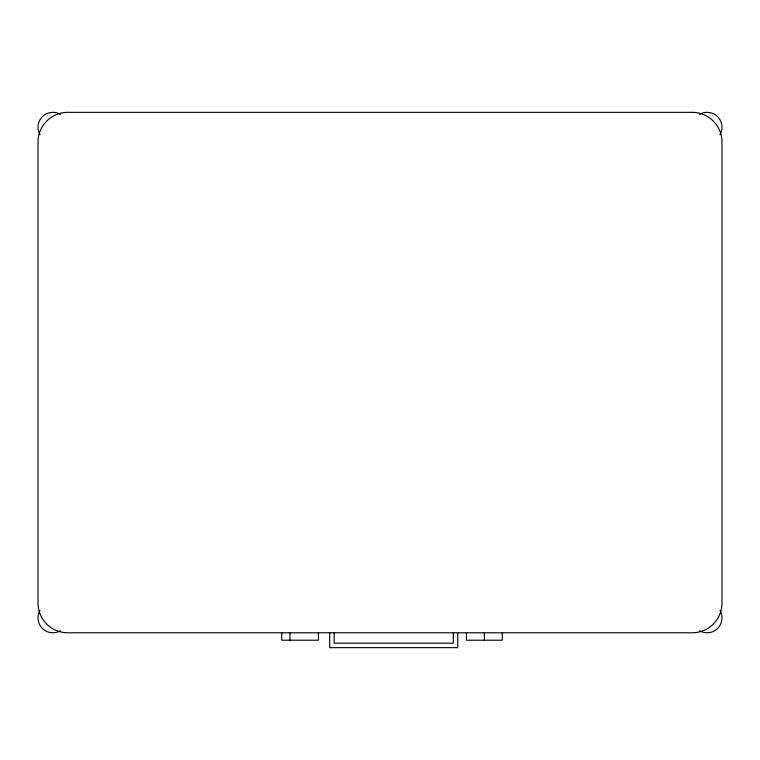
<?xml version="1.0" encoding="UTF-8"?>
<svg xmlns="http://www.w3.org/2000/svg" width="760" height="760" viewBox="0 0 760 760"><rect width="100%" height="100%" fill="white"/><g stroke="black" fill="none" stroke-linecap="round" stroke-linejoin="round"><path stroke-width="1.14" d="M502.274 632.785L502.274 640.214L466.44 640.214L466.44 632.785M484.358 632.785L484.358 640.214M457.729 632.785L457.729 647.653L329.697 647.653L329.697 632.785M453.283 632.785L453.283 643.188L334.153 643.188L334.153 632.785M318.449 632.785L318.449 640.214L281.723 640.214L281.723 632.785M289.959 632.785L289.959 640.214M60.306 630.79A14.867 14.867 0 0 1 39.995 610.48M699.694 114.342A14.867 14.867 0 0 1 720.005 134.653M720.005 610.48A14.867 14.867 0 0 1 699.694 630.79M39.995 134.653A14.867 14.867 0 0 1 60.306 114.342M692.265 112.347L67.735 112.347A29.735 29.735 0 0 0 38 142.091L38 603.041A29.735 29.735 0 0 0 67.735 632.785L692.265 632.785A29.735 29.735 0 0 0 722 603.041L722 142.091A29.735 29.735 0 0 0 692.265 112.347"/></g></svg>
